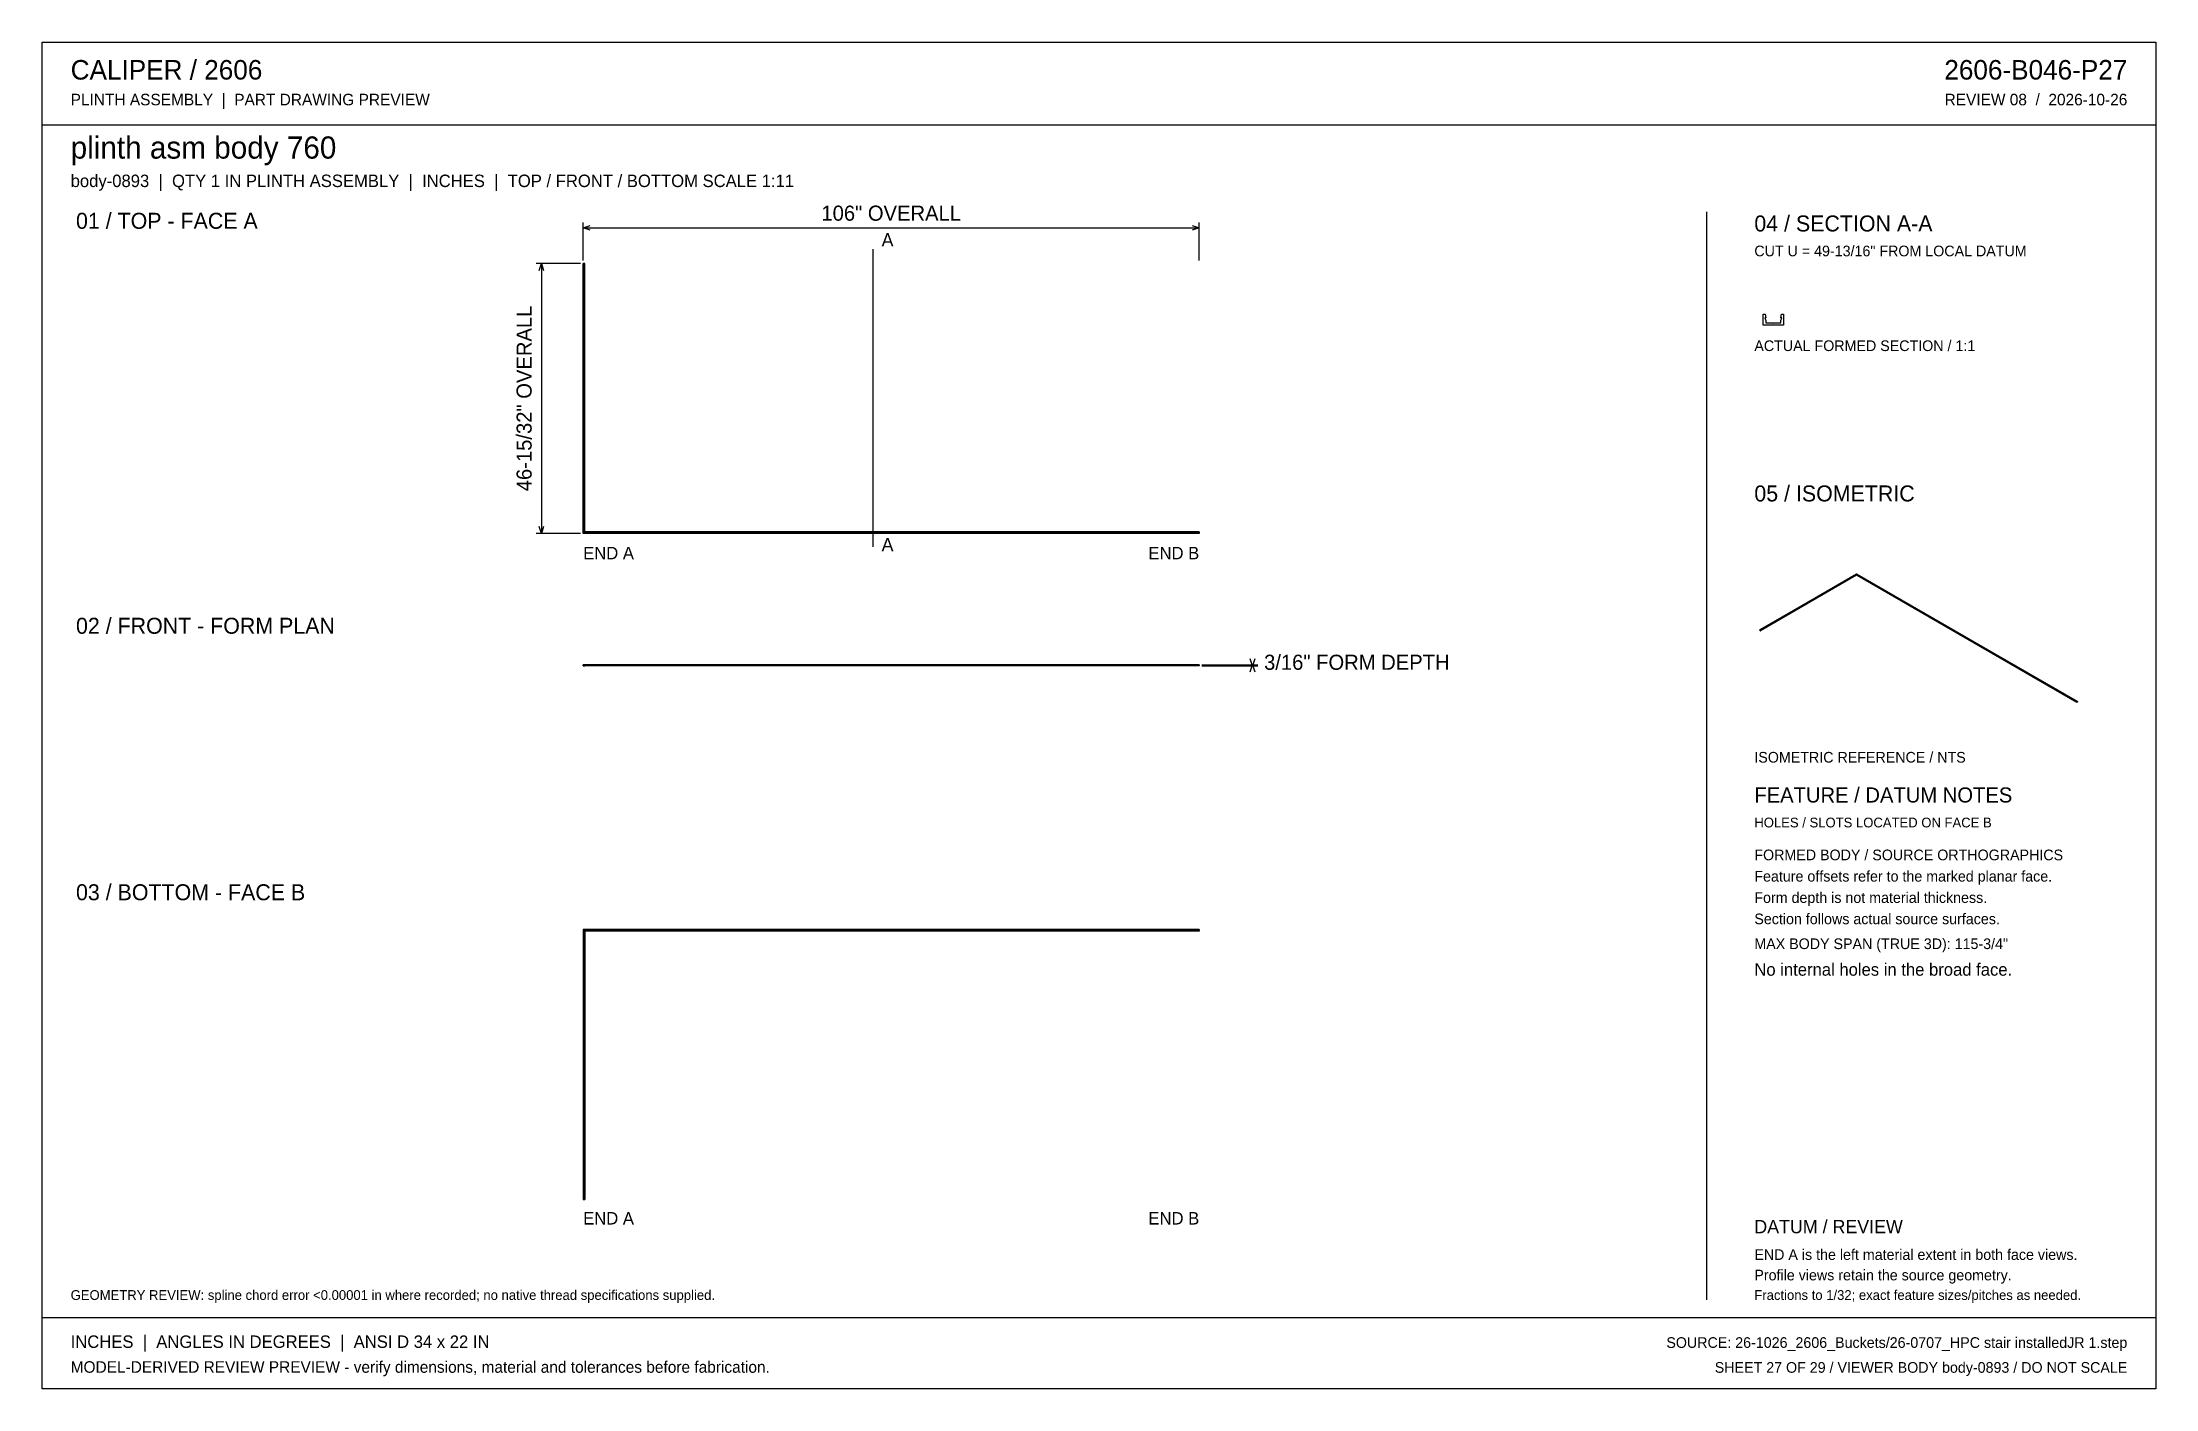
# Model space of a CAD drawing. Header units: inches. Extents: x 5 to 369, y 5 to 237.
import ezdxf
from ezdxf.enums import TextEntityAlignment as Align

# ---------------------------------------------------------------- set-up
doc = ezdxf.new("R2010")
doc.units = ezdxf.units.IN
doc.header["$MEASUREMENT"] = 0

msp = doc.modelspace()

# ---------------------------------------------------------------- linework, layer by layer
at = {"layer": 'ANNOTATION'}
for p, q in [((98.25, 199.24), (98.25, 205.81)), ((98.25, 204.89), (99.47, 205.27)), ((98.25, 204.89), (204.25, 204.89)), ((99.47, 204.51), (98.25, 204.89)), ((203.03, 205.27), (204.25, 204.89)), ((204.25, 204.89), (203.03, 204.51)), ((204.25, 199.24), (204.25, 205.81)), ((148.07, 201.22), (148.07, 150.01)), ((97.79, 198.78), (90.15, 198.78)), ((90.69, 197.56), (91.07, 198.78)), ((91.07, 198.78), (91.07, 152.3)), ((91.07, 198.78), (91.45, 197.56)), ((91.07, 152.3), (90.69, 153.53)), ((91.45, 153.53), (91.07, 152.3)), ((97.79, 152.3), (90.15, 152.3)), ((204.71, 129.71), (214.33, 129.71)), ((204.71, 129.53), (214.33, 129.53)), ((213.42, 129.53), (213.03, 130.75)), ((213.03, 128.49), (213.42, 129.71)), ((213.8, 130.75), (213.42, 129.53)), ((213.42, 129.71), (213.42, 129.53)), ((213.42, 129.71), (213.8, 128.49))]:
    msp.add_line(p, q, dxfattribs=at)
at = {"layer": 'OUTLINE'}
for p, q in [((5.19, 236.81), (368.81, 236.81)), ((5.19, 5.19), (5.19, 236.81)), ((368.81, 236.81), (368.81, 5.19)), ((5.19, 222.6), (368.81, 222.6)), ((291.5, 207.63), (291.5, 20.47)), ((98.25, 198.78), (98.28, 198.78)), ((98.56, 198.78), (98.25, 198.78)), ((98.25, 152.3), (98.25, 198.78)), ((98.25, 152.3), (98.25, 198.78)), ((98.28, 198.78), (98.29, 198.78)), ((98.28, 152.33), (98.28, 198.78)), ((98.28, 198.78), (98.29, 198.78)), ((98.29, 198.78), (98.28, 198.78)), ((98.28, 152.33), (98.28, 198.78)), ((98.29, 152.34), (98.29, 198.78)), ((98.29, 152.34), (98.29, 198.78)), ((98.29, 152.34), (98.29, 198.78)), ((98.29, 198.78), (98.4, 198.78)), ((98.4, 152.45), (98.4, 198.78)), ((98.4, 198.78), (98.41, 198.78)), ((98.41, 198.78), (98.42, 198.78)), ((98.41, 152.46), (98.41, 198.78)), ((98.42, 198.78), (98.53, 198.78)), ((98.42, 152.47), (98.42, 198.78)), ((98.53, 198.78), (98.54, 198.78)), ((98.53, 152.58), (98.53, 198.78)), ((98.54, 198.78), (98.53, 198.78)), ((98.53, 152.58), (98.53, 198.78)), ((98.53, 152.58), (98.53, 198.78)), ((98.53, 198.78), (98.54, 198.78)), ((98.54, 198.78), (98.56, 198.78)), ((98.54, 152.59), (98.54, 198.78)), ((98.54, 152.59), (98.54, 198.78)), ((98.56, 152.62), (98.56, 198.78)), ((98.56, 152.62), (98.56, 198.78)), ((301.28, 190.06), (301.59, 190.06)), ((301.28, 188.12), (301.28, 190.06)), ((301.7, 189.43), (301.57, 189.43)), ((301.57, 189.43), (301.71, 188.95)), ((301.59, 190.06), (301.7, 189.43)), ((304.31, 188.95), (304.45, 189.43)), ((304.32, 189.43), (304.43, 190.06)), ((304.45, 189.43), (304.32, 189.43)), ((304.43, 190.06), (304.74, 190.06)), ((304.74, 190.06), (304.74, 188.12)), ((304.74, 188.12), (301.28, 188.12)), ((301.71, 188.95), (301.71, 188.55)), ((301.71, 188.55), (302.9, 188.55)), ((302.9, 188.55), (303.01, 188.44)), ((303.01, 188.44), (303.12, 188.55)), ((303.12, 188.55), (304.31, 188.55)), ((304.31, 188.55), (304.31, 188.95)), ((98.25, 152.3), (98.56, 152.62)), ((98.28, 152.33), (98.25, 152.3)), ((204.25, 152.3), (98.25, 152.3)), ((204.25, 152.3), (98.25, 152.3)), ((98.29, 152.34), (98.28, 152.33)), ((98.29, 152.34), (98.28, 152.33)), ((98.28, 152.33), (98.29, 152.34)), ((204.25, 152.33), (98.28, 152.33)), ((204.25, 152.33), (98.28, 152.33)), ((98.4, 152.45), (98.29, 152.34)), ((204.25, 152.34), (98.29, 152.34)), ((204.25, 152.34), (98.29, 152.34)), ((204.25, 152.34), (98.29, 152.34)), ((98.41, 152.46), (98.4, 152.45)), ((204.25, 152.45), (98.4, 152.45)), ((98.42, 152.47), (98.41, 152.46)), ((204.25, 152.46), (98.41, 152.46)), ((98.53, 152.58), (98.42, 152.47)), ((204.25, 152.47), (98.42, 152.47)), ((98.53, 152.58), (98.54, 152.59)), ((98.54, 152.59), (98.53, 152.58)), ((98.54, 152.59), (98.53, 152.58)), ((204.25, 152.58), (98.53, 152.58)), ((204.25, 152.58), (98.53, 152.58)), ((204.25, 152.58), (98.53, 152.58)), ((98.56, 152.62), (98.54, 152.59)), ((204.25, 152.59), (98.54, 152.59)), ((204.25, 152.59), (98.54, 152.59)), ((204.25, 152.62), (98.56, 152.62)), ((204.25, 152.62), (98.56, 152.62)), ((204.25, 152.59), (204.25, 152.62)), ((204.25, 152.62), (204.25, 152.3)), ((204.25, 152.58), (204.25, 152.59)), ((204.25, 152.58), (204.25, 152.59)), ((204.25, 152.59), (204.25, 152.58)), ((204.25, 152.47), (204.25, 152.58)), ((204.25, 152.46), (204.25, 152.47)), ((204.25, 152.45), (204.25, 152.46)), ((204.25, 152.34), (204.25, 152.45)), ((204.25, 152.34), (204.25, 152.33)), ((204.25, 152.33), (204.25, 152.34)), ((204.25, 152.33), (204.25, 152.34)), ((204.25, 152.3), (204.25, 152.33)), ((317.34, 145.34), (300.67, 135.71)), ((317.34, 145.26), (300.67, 135.64)), ((317.34, 145.3), (300.68, 135.69)), ((317.34, 145.29), (300.68, 135.67)), ((317.34, 145.28), (300.68, 135.66)), ((317.34, 145.27), (300.68, 135.65)), ((317.34, 145.25), (300.68, 135.63)), ((317.34, 145.26), (300.72, 135.66)), ((317.34, 145.26), (300.72, 135.67)), ((317.34, 145.25), (300.73, 135.66)), ((317.34, 145.21), (300.77, 135.64)), ((317.34, 145.19), (300.77, 135.62)), ((317.34, 145.17), (300.77, 135.6)), ((317.34, 145.17), (300.77, 135.61)), ((317.34, 145.15), (300.77, 135.58)), ((317.34, 145.21), (300.78, 135.65)), ((317.34, 145.13), (300.78, 135.57)), ((317.34, 145.34), (317.34, 145.21)), ((317.34, 145.26), (317.34, 145.34)), ((355.36, 123.38), (317.34, 145.34)), ((317.34, 145.3), (317.34, 145.29)), ((317.34, 145.26), (317.34, 145.3)), ((355.35, 123.36), (317.34, 145.3)), ((317.34, 145.29), (317.34, 145.28)), ((355.35, 123.34), (317.34, 145.29)), ((317.34, 145.28), (317.34, 145.27)), ((355.35, 123.33), (317.34, 145.28)), ((317.34, 145.27), (317.34, 145.25)), ((355.35, 123.33), (317.34, 145.27)), ((355.31, 123.34), (317.34, 145.26)), ((355.3, 123.34), (317.34, 145.26)), ((355.36, 123.31), (317.34, 145.26)), ((317.34, 145.25), (317.34, 145.26)), ((317.34, 145.25), (317.34, 145.26)), ((355.35, 123.31), (317.34, 145.25)), ((317.34, 145.21), (317.34, 145.25)), ((355.3, 123.33), (317.34, 145.25)), ((355.26, 123.31), (317.34, 145.21)), ((355.25, 123.32), (317.34, 145.21)), ((317.34, 145.19), (317.34, 145.21)), ((317.34, 145.21), (317.34, 145.13)), ((317.34, 145.17), (317.34, 145.19)), ((355.26, 123.3), (317.34, 145.19)), ((317.34, 145.17), (317.34, 145.17)), ((355.26, 123.28), (317.34, 145.17)), ((355.26, 123.28), (317.34, 145.17)), ((317.34, 145.15), (317.34, 145.17)), ((317.34, 145.13), (317.34, 145.15)), ((355.26, 123.25), (317.34, 145.15)), ((355.25, 123.25), (317.34, 145.13)), ((300.67, 135.71), (300.67, 135.64)), ((300.78, 135.65), (300.67, 135.71)), ((300.67, 135.64), (300.68, 135.63)), ((300.68, 135.67), (300.68, 135.69)), ((300.68, 135.69), (300.72, 135.66)), ((300.68, 135.66), (300.68, 135.67)), ((300.68, 135.65), (300.68, 135.66)), ((300.68, 135.63), (300.68, 135.65)), ((300.72, 135.67), (300.73, 135.66)), ((300.72, 135.66), (300.72, 135.67)), ((300.73, 135.66), (300.77, 135.64)), ((300.77, 135.64), (300.77, 135.62)), ((300.77, 135.62), (300.77, 135.6)), ((300.77, 135.61), (300.77, 135.58)), ((300.77, 135.6), (300.77, 135.61)), ((300.77, 135.58), (300.78, 135.57)), ((300.78, 135.57), (300.78, 135.65)), ((204.25, 129.71), (98.25, 129.71)), ((98.25, 129.53), (98.25, 129.71)), ((98.25, 129.71), (98.28, 129.71)), ((98.28, 129.71), (98.25, 129.71)), ((98.25, 129.71), (98.25, 129.53)), ((98.25, 129.53), (98.56, 129.53)), ((98.56, 129.53), (98.25, 129.53)), ((204.25, 129.53), (98.25, 129.53)), ((98.28, 129.71), (98.29, 129.65)), ((204.25, 129.71), (98.28, 129.71)), ((98.29, 129.65), (98.28, 129.71)), ((98.29, 129.61), (98.28, 129.65)), ((98.28, 129.65), (98.29, 129.65)), ((98.28, 129.65), (98.29, 129.61)), ((98.29, 129.65), (98.28, 129.65)), ((204.25, 129.65), (98.28, 129.65)), ((204.25, 129.65), (98.29, 129.65)), ((98.29, 129.57), (98.29, 129.61)), ((98.29, 129.61), (98.29, 129.57)), ((204.25, 129.61), (98.29, 129.61)), ((98.4, 129.57), (98.29, 129.57)), ((98.29, 129.57), (98.4, 129.57)), ((204.25, 129.57), (98.29, 129.57)), ((98.41, 129.56), (98.4, 129.57)), ((204.25, 129.57), (98.4, 129.57)), ((98.4, 129.57), (98.41, 129.56)), ((98.41, 129.56), (98.42, 129.57)), ((98.42, 129.57), (98.41, 129.56)), ((204.25, 129.56), (98.41, 129.56)), ((98.53, 129.57), (98.42, 129.57)), ((98.42, 129.57), (98.53, 129.57)), ((204.25, 129.57), (98.42, 129.57)), ((98.53, 129.65), (98.54, 129.71)), ((98.54, 129.71), (98.53, 129.65)), ((98.53, 129.65), (98.54, 129.65)), ((98.54, 129.65), (98.53, 129.61)), ((204.25, 129.65), (98.53, 129.65)), ((98.54, 129.65), (98.53, 129.65)), ((98.53, 129.61), (98.54, 129.65)), ((204.25, 129.61), (98.53, 129.61)), ((98.53, 129.57), (98.53, 129.61)), ((98.53, 129.61), (98.53, 129.57)), ((204.25, 129.57), (98.53, 129.57)), ((98.54, 129.71), (98.56, 129.71)), ((98.56, 129.71), (98.54, 129.71)), ((204.25, 129.71), (98.54, 129.71)), ((204.25, 129.65), (98.54, 129.65)), ((98.56, 129.71), (98.56, 129.53)), ((98.56, 129.53), (98.56, 129.71)), ((204.25, 129.71), (98.56, 129.71)), ((204.25, 129.53), (98.56, 129.53)), ((204.25, 129.71), (204.25, 129.65)), ((204.25, 129.53), (204.25, 129.71)), ((204.25, 129.65), (204.25, 129.71)), ((204.25, 129.71), (204.25, 129.53)), ((204.25, 129.61), (204.25, 129.65)), ((204.25, 129.65), (204.25, 129.61)), ((204.25, 129.61), (204.25, 129.57)), ((204.25, 129.57), (204.25, 129.61)), ((204.25, 129.56), (204.25, 129.57)), ((204.25, 129.57), (204.25, 129.56)), ((355.25, 123.32), (355.36, 123.38)), ((355.25, 123.25), (355.25, 123.32)), ((355.26, 123.25), (355.25, 123.25)), ((355.3, 123.33), (355.26, 123.31)), ((355.26, 123.31), (355.26, 123.3)), ((355.26, 123.3), (355.26, 123.28)), ((355.26, 123.28), (355.26, 123.25)), ((355.26, 123.28), (355.26, 123.28)), ((355.3, 123.34), (355.3, 123.33)), ((355.31, 123.34), (355.3, 123.34)), ((355.35, 123.36), (355.31, 123.34)), ((355.35, 123.34), (355.35, 123.36)), ((355.35, 123.33), (355.35, 123.34)), ((355.35, 123.33), (355.35, 123.33)), ((355.35, 123.31), (355.35, 123.33)), ((355.36, 123.31), (355.35, 123.31)), ((355.36, 123.38), (355.36, 123.31)), ((98.25, 84.2), (98.56, 83.88)), ((204.25, 84.2), (98.25, 84.2)), ((98.28, 84.17), (98.25, 84.2)), ((98.25, 84.2), (98.25, 37.72)), ((204.25, 84.2), (98.25, 84.2)), ((98.25, 84.2), (98.25, 37.72)), ((204.25, 84.17), (98.28, 84.17)), ((98.29, 84.16), (98.28, 84.17)), ((98.29, 84.16), (98.28, 84.17)), ((98.28, 84.17), (98.28, 37.72)), ((98.28, 84.17), (98.29, 84.16)), ((204.25, 84.17), (98.28, 84.17)), ((98.28, 84.17), (98.28, 37.72)), ((204.25, 84.16), (98.29, 84.16)), ((98.29, 84.16), (98.29, 37.72)), ((98.29, 84.16), (98.29, 37.72)), ((98.29, 84.16), (98.29, 37.72)), ((98.4, 84.05), (98.29, 84.16)), ((204.25, 84.16), (98.29, 84.16)), ((204.25, 84.16), (98.29, 84.16)), ((98.41, 84.04), (98.4, 84.05)), ((204.25, 84.05), (98.4, 84.05)), ((98.4, 84.05), (98.4, 37.72)), ((204.25, 84.04), (98.41, 84.04)), ((98.42, 84.03), (98.41, 84.04)), ((98.41, 84.04), (98.41, 37.72)), ((98.53, 83.92), (98.42, 84.03)), ((204.25, 84.03), (98.42, 84.03)), ((98.42, 84.03), (98.42, 37.72)), ((98.53, 83.92), (98.54, 83.91)), ((98.54, 83.91), (98.53, 83.92)), ((204.25, 83.92), (98.53, 83.92)), ((204.25, 83.92), (98.53, 83.92)), ((204.25, 83.92), (98.53, 83.92)), ((98.53, 83.92), (98.53, 37.72)), ((98.53, 83.92), (98.53, 37.72)), ((98.53, 83.92), (98.53, 37.72)), ((98.54, 83.91), (98.53, 83.92)), ((204.25, 83.91), (98.54, 83.91)), ((98.54, 83.91), (98.54, 37.72)), ((98.56, 83.88), (98.54, 83.91)), ((204.25, 83.91), (98.54, 83.91)), ((98.54, 83.91), (98.54, 37.72)), ((204.25, 83.88), (98.56, 83.88)), ((98.56, 83.88), (98.56, 37.72)), ((98.56, 83.88), (98.56, 37.72)), ((204.25, 83.88), (98.56, 83.88)), ((204.25, 84.2), (204.25, 84.17)), ((204.25, 83.88), (204.25, 84.2)), ((204.25, 84.16), (204.25, 84.17)), ((204.25, 84.17), (204.25, 84.16)), ((204.25, 84.17), (204.25, 84.16)), ((204.25, 84.16), (204.25, 84.05)), ((204.25, 84.05), (204.25, 84.04)), ((204.25, 84.04), (204.25, 84.03)), ((204.25, 84.03), (204.25, 83.92)), ((204.25, 83.92), (204.25, 83.91)), ((204.25, 83.92), (204.25, 83.91)), ((204.25, 83.91), (204.25, 83.92)), ((204.25, 83.91), (204.25, 83.88)), ((98.25, 37.72), (98.28, 37.72)), ((98.56, 37.72), (98.25, 37.72)), ((98.28, 37.72), (98.29, 37.72)), ((98.28, 37.72), (98.29, 37.72)), ((98.29, 37.72), (98.28, 37.72)), ((98.29, 37.72), (98.4, 37.72)), ((98.4, 37.72), (98.41, 37.72)), ((98.41, 37.72), (98.42, 37.72)), ((98.42, 37.72), (98.53, 37.72)), ((98.53, 37.72), (98.54, 37.72)), ((98.54, 37.72), (98.53, 37.72)), ((98.53, 37.72), (98.54, 37.72)), ((98.54, 37.72), (98.56, 37.72)), ((5.19, 17.42), (368.81, 17.42)), ((368.81, 5.19), (5.19, 5.19))]:
    msp.add_line(p, q, dxfattribs=at)

# ---------------------------------------------------------------- texts
at = {"layer": 'ANNOTATION'}
for s, height, p in [('CALIPER / 2606', 3.3611, (10.08, 230.39)), ('PLINTH ASSEMBLY  |  PART DRAWING PREVIEW', 1.9861, (10.08, 225.96)), ('plinth asm body 760', 3.8194, (10.08, 216.79)), ('body-0893  |  QTY 1 IN PLINTH ASSEMBLY  |  INCHES  |  TOP / FRONT / BOTTOM SCALE 1:11', 2.1389, (10.08, 211.9)), ('01 / TOP - FACE A', 2.75, (11, 204.72)), ('A', 2.29, (149.6, 201.68)), ('04 / SECTION A-A', 2.75, (299.75, 204.26)), ('CUT U = 49-13/16" FROM LOCAL DATUM', 1.8333, (299.75, 199.99)), ('ACTUAL FORMED SECTION / 1:1', 1.8333, (299.75, 183.69)), ('05 / ISOMETRIC', 2.75, (299.75, 157.82)), ('END A', 2.139, (98.25, 147.87)), ('A', 2.29, (149.6, 149.25)), ('02 / FRONT - FORM PLAN', 2.75, (11, 135.06)), ('3/16" FORM DEPTH', 2.5972, (215.4, 128.86)), ('ISOMETRIC REFERENCE / NTS', 1.8333, (299.75, 112.9)), ('FEATURE / DATUM NOTES', 2.5972, (299.75, 106.03)), ('HOLES / SLOTS LOCATED ON FACE B', 1.6806, (299.75, 101.75)), ('FORMED BODY / SOURCE ORTHOGRAPHICS', 1.8333, (299.75, 96.1)), ('03 / BOTTOM - FACE B', 2.75, (11, 89.22)), ('Feature offsets refer to the marked planar face.', 1.8333, (299.75, 92.43)), ('Form depth is not material thickness.', 1.8333, (299.75, 88.76)), ('Section follows actual source surfaces.', 1.8333, (299.75, 85.1)), ('MAX BODY SPAN (TRUE 3D): 115-3/4"', 1.8333, (299.75, 80.82)), ('No internal holes in the broad face.', 2.1389, (299.75, 76.24)), ('END A', 2.139, (98.25, 33.44)), ('DATUM / REVIEW', 2.2917, (299.75, 31.93)), ('END A is the left material extent in both face views.', 1.8333, (299.75, 27.35)), ('Profile views retain the source geometry.', 1.8333, (299.75, 23.83)), ('GEOMETRY REVIEW: spline chord error <0.00001 in where recorded; no native thread specifications supplied.', 1.68056, (10.08, 20.47)), ('Fractions to 1/32; exact feature sizes/pitches as needed.', 1.6806, (299.75, 20.47)), ('INCHES  |  ANGLES IN DEGREES  |  ANSI D 34 x 22 IN', 2.1389, (10.08, 12.22)), ('MODEL-DERIVED REVIEW PREVIEW - verify dimensions, material and tolerances before fabrication.', 1.9861, (10.08, 7.94))]:
    msp.add_text(s, height=height, dxfattribs=at).set_placement(p)
for s, height, p in [('2606-B046-P27', 3.3611, (363.92, 230.39)), ('REVIEW 08  /  2026-10-26', 1.9861, (363.92, 225.96)), ('END B', 2.139, (204.25, 147.87)), ('END B', 2.139, (204.25, 33.44)), ('SOURCE: 26-1026_2606_Buckets/26-0707_HPC stair installedJR 1.step', 1.8333, (363.92, 12.22)), ('SHEET 27 OF 29 / VIEWER BODY body-0893 / DO NOT SCALE', 1.8333, (363.92, 7.94))]:
    msp.add_text(s, height=height, dxfattribs=at).set_placement(p, align=Align.RIGHT)
msp.add_text('106" OVERALL', height=2.5972, dxfattribs=at).set_placement((151.25, 206.11), align=Align.CENTER)
msp.add_text('46-15/32" OVERALL', height=2.5972, rotation=90, dxfattribs=at).set_placement((89.39, 175.54), align=Align.CENTER)

doc.saveas('drawing.dxf')
